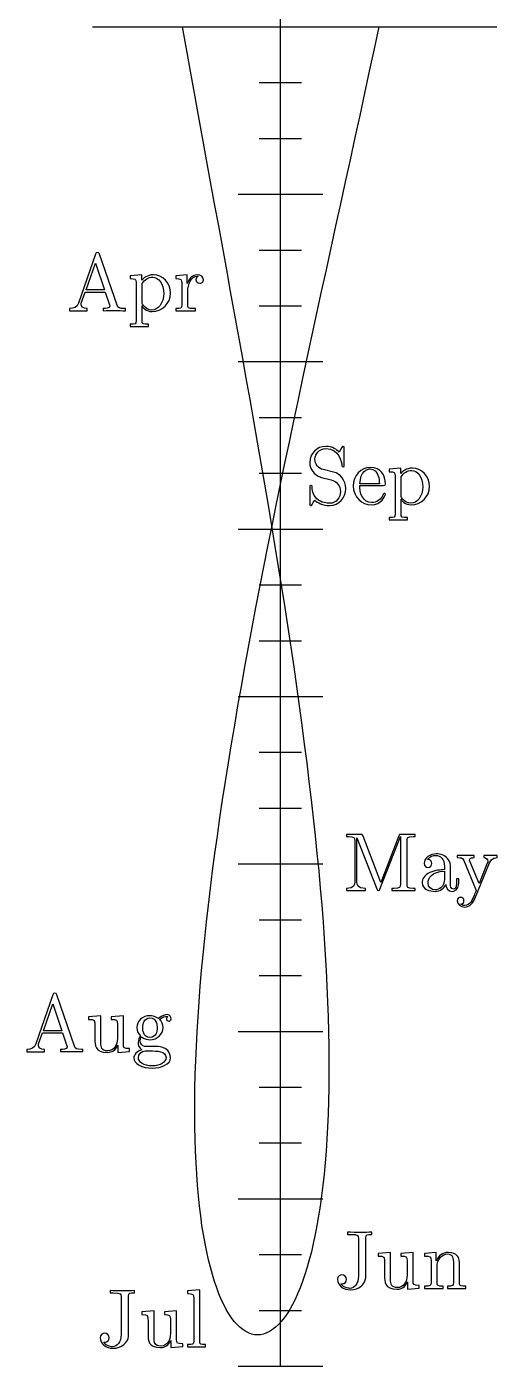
# Model space of a CAD drawing. Extents: x 3.59 to 4.89, y 3.01 to 7.98.
# Drawn here: x 3.739 to 4.612, y 3.008 to 5.492 of the extents above; entities that cross this region are included whole.
import ezdxf

# ---------------------------------------------------------------- set-up
doc = ezdxf.new("R2010")
doc.units = 0
doc.header["$MEASUREMENT"] = 0
doc.layers.add('C00-00-00-BLACK', color=7, linetype='CONTINUOUS')

msp = doc.modelspace()

# ---------------------------------------------------------------- linework, layer by layer
at = {"layer": 'C00-00-00-BLACK'}
for p, q in [((4.20947, 3.00846), (4.20947, 7.97521)), ((4.20947, 3.00846), (4.20947, 7.97521)), ((3.86089, 5.49181), (4.611, 5.49181)), ((4.02729, 5.49186), (4.03461, 5.45074)), ((4.38385, 5.45074), (4.39264, 5.49192)), ((4.03461, 5.45074), (4.04199, 5.40961)), ((4.375, 5.40961), (4.38385, 5.45074)), ((4.04199, 5.40961), (4.04943, 5.36849)), ((4.3661, 5.36849), (4.375, 5.40961)), ((4.04943, 5.36849), (4.05686, 5.32736)), ((4.17014, 5.38835), (4.24881, 5.38835)), ((4.35721, 5.32736), (4.3661, 5.36849)), ((4.05686, 5.32736), (4.06435, 5.28629)), ((4.34831, 5.28635), (4.35721, 5.32736)), ((4.06435, 5.28629), (4.07183, 5.24533)), ((4.17014, 5.28489), (4.24881, 5.28489)), ((4.33936, 5.24533), (4.34831, 5.28635)), ((4.07183, 5.24533), (4.07932, 5.20437)), ((4.3304, 5.20443), (4.33936, 5.24533)), ((4.07932, 5.20437), (4.08681, 5.16351)), ((4.32146, 5.16351), (4.3304, 5.20443)), ((4.13081, 5.18142), (4.28814, 5.18142)), ((4.08681, 5.16351), (4.09429, 5.12278)), ((4.31256, 5.12278), (4.32146, 5.16351)), ((4.09429, 5.12278), (4.10172, 5.08208)), ((4.30365, 5.08208), (4.31256, 5.12278)), ((3.8666, 5.07053), (3.83512, 4.9796)), ((3.90663, 4.97553), (3.87369, 5.07053)), ((4.10172, 5.08208), (4.10915, 5.0415)), ((4.17014, 5.0779), (4.24881, 5.0779)), ((4.29482, 5.0415), (4.30365, 5.08208)), ((3.84918, 5.00418), (3.86615, 5.05376)), ((3.86615, 5.05376), (3.88331, 5.00418)), ((4.10915, 5.0415), (4.11654, 5.00103)), ((4.28597, 5.00103), (4.29482, 5.0415)), ((3.95247, 5.03196), (3.93061, 5.03011)), ((3.93061, 5.03011), (3.93061, 5.02501)), ((3.94168, 5.01747), (3.94168, 4.94706)), ((3.95247, 5.02225), (3.95247, 5.03196)), ((4.03657, 5.03196), (4.01535, 5.03017)), ((4.01535, 5.03017), (4.01535, 5.02501)), ((4.02636, 5.0166), (4.02636, 4.97624)), ((4.03657, 5.01563), (4.03657, 5.03196)), ((3.83996, 4.97965), (3.84694, 5)), ((3.84694, 5), (3.88456, 5)), ((3.88331, 5.00418), (3.84918, 5.00418)), ((3.88456, 5), (3.89258, 4.97624)), ((3.95281, 4.98215), (3.95281, 5.01574)), ((4.03749, 4.97667), (4.03749, 5.00032)), ((4.11654, 5.00103), (4.12386, 4.96072)), ((4.27718, 4.96072), (4.28597, 5.00103)), ((3.81808, 4.96946), (3.81808, 4.96528)), ((3.85107, 4.96528), (3.85107, 4.96946)), ((3.88043, 4.96946), (3.88043, 4.96528)), ((3.92225, 4.96946), (3.91954, 4.96946)), ((3.92225, 4.96528), (3.92225, 4.96946)), ((3.95281, 4.97282), (3.95281, 4.97424)), ((3.95281, 4.94715), (3.95281, 4.97282)), ((4.01535, 4.96946), (4.01535, 4.96533)), ((4.03749, 4.97667), (4.03749, 4.97667)), ((4.05186, 4.96946), (4.04878, 4.96946)), ((4.05186, 4.96533), (4.05186, 4.96946)), ((4.17014, 4.97444), (4.24881, 4.97444)), ((3.81808, 4.96528), (3.85107, 4.96528)), ((4.01535, 4.96533), (4.05186, 4.96533)), ((4.12386, 4.96072), (4.13113, 4.92051)), ((4.26844, 4.92051), (4.27718, 4.96072)), ((3.93061, 4.94026), (3.93061, 4.93608)), ((3.93061, 4.93608), (3.96474, 4.93608)), ((3.96474, 4.93608), (3.96474, 4.94026)), ((4.13113, 4.92051), (4.1384, 4.88049)), ((4.25982, 4.88049), (4.26844, 4.92051)), ((4.13081, 4.87099), (4.28814, 4.87099)), ((4.1384, 4.88049), (4.14551, 4.8406)), ((4.25125, 4.8406), (4.25982, 4.88049)), ((4.14551, 4.8406), (4.15261, 4.80083)), ((4.24274, 4.80089), (4.25125, 4.8406)), ((4.15261, 4.80083), (4.15956, 4.76133)), ((4.23432, 4.76133), (4.24274, 4.80089)), ((4.15956, 4.76133), (4.1665, 4.722)), ((4.17014, 4.76753), (4.24881, 4.76753)), ((4.22601, 4.722), (4.23432, 4.76133)), ((4.1665, 4.722), (4.17329, 4.68283)), ((4.21783, 4.68283), (4.22601, 4.722)), ((4.32362, 4.71192), (4.31825, 4.70318)), ((4.32781, 4.67969), (4.32781, 4.71024)), ((4.17329, 4.68283), (4.17996, 4.64393)), ((4.20975, 4.64393), (4.21783, 4.68283)), ((4.308, 4.66607), (4.28879, 4.67079)), ((4.43306, 4.67361), (4.41118, 4.67176)), ((4.41118, 4.67176), (4.41118, 4.66667)), ((4.43306, 4.6639), (4.43306, 4.67361)), ((4.17014, 4.66406), (4.24881, 4.66406)), ((4.17996, 4.64393), (4.18653, 4.60519)), ((4.20176, 4.60519), (4.20975, 4.64393)), ((4.308, 4.66613), (4.308, 4.66607)), ((4.39307, 4.64442), (4.35693, 4.64442)), ((4.42219, 4.65913), (4.42219, 4.58871)), ((4.43332, 4.62381), (4.43332, 4.65739)), ((4.26389, 4.63764), (4.26389, 4.60781)), ((4.35693, 4.64165), (4.40028, 4.64165)), ((4.18653, 4.60519), (4.19299, 4.56674)), ((4.19396, 4.56674), (4.20176, 4.60519)), ((4.43332, 4.61447), (4.43332, 4.61589)), ((4.43332, 4.58882), (4.43332, 4.61447)), ((4.41118, 4.58192), (4.41118, 4.57781)), ((4.41118, 4.57781), (4.44526, 4.57781)), ((4.44526, 4.57781), (4.44526, 4.58192)), ((4.13081, 4.56054), (4.28814, 4.56054)), ((4.18625, 4.52854), (4.19396, 4.56674)), ((4.19299, 4.56674), (4.19933, 4.52849)), ((4.17876, 4.49056), (4.18625, 4.52854)), ((4.19933, 4.52849), (4.20551, 4.4905)), ((4.17139, 4.45285), (4.17876, 4.49056)), ((4.20551, 4.4905), (4.21153, 4.45281)), ((4.16411, 4.41542), (4.17139, 4.45285)), ((4.17014, 4.45708), (4.24881, 4.45708)), ((4.21153, 4.45281), (4.21739, 4.41536)), ((4.15707, 4.37825), (4.16411, 4.41542)), ((4.21739, 4.41536), (4.22314, 4.37825)), ((4.15022, 4.34142), (4.15707, 4.37825)), ((4.22314, 4.37825), (4.22868, 4.34142)), ((4.17014, 4.35363), (4.24881, 4.35363)), ((4.1435, 4.3049), (4.15022, 4.34142)), ((4.22868, 4.34142), (4.2341, 4.30485)), ((4.13699, 4.26867), (4.1435, 4.3049)), ((4.2341, 4.30485), (4.23931, 4.26867)), ((4.13069, 4.23281), (4.13699, 4.26867)), ((4.13081, 4.25017), (4.28814, 4.25017)), ((4.23931, 4.26867), (4.24436, 4.23281)), ((4.12462, 4.19726), (4.13069, 4.23281)), ((4.24436, 4.23281), (4.24918, 4.19726)), ((4.11871, 4.16211), (4.12462, 4.19726)), ((4.24918, 4.19726), (4.25379, 4.16206)), ((4.11301, 4.12728), (4.11871, 4.16211)), ((4.25379, 4.16206), (4.25825, 4.12722)), ((4.10758, 4.09283), (4.11301, 4.12728)), ((4.17014, 4.14669), (4.24881, 4.14669)), ((4.25825, 4.12722), (4.26247, 4.09283)), ((4.10232, 4.05875), (4.10758, 4.09283)), ((4.26247, 4.09283), (4.2665, 4.05875)), ((4.09733, 4.02512), (4.10232, 4.05875)), ((4.2665, 4.05875), (4.27035, 4.02512)), ((4.09256, 3.99186), (4.09733, 4.02512)), ((4.17014, 4.04318), (4.24881, 4.04318)), ((4.27035, 4.02512), (4.27393, 3.99186)), ((4.088, 3.95904), (4.09256, 3.99186)), ((4.27393, 3.99186), (4.27729, 3.95904)), ((4.35758, 3.99447), (4.33197, 3.99447)), ((4.33197, 3.99447), (4.33197, 3.99029)), ((4.33197, 3.99029), (4.3355, 3.99029)), ((4.34722, 3.98301), (4.34722, 3.90587)), ((4.3514, 3.90571), (4.3514, 3.98785)), ((4.3514, 3.98785), (4.38835, 3.89361)), ((4.39578, 3.90554), (4.3629, 3.99104)), ((4.39421, 3.89318), (4.43197, 3.99029)), ((4.42899, 3.99154), (4.39578, 3.90554)), ((4.43197, 3.99029), (4.43197, 3.90169)), ((4.45958, 3.99442), (4.43397, 3.99442)), ((4.44444, 3.90169), (4.44444, 3.98301)), ((4.45606, 3.99029), (4.45958, 3.99029)), ((4.45958, 3.99029), (4.45958, 3.99442)), ((4.08371, 3.92665), (4.088, 3.95904)), ((4.27729, 3.95904), (4.28043, 3.92665)), ((4.56874, 3.95557), (4.53749, 3.95557)), ((4.53749, 3.95557), (4.53749, 3.95139)), ((4.56874, 3.95139), (4.56874, 3.95557)), ((4.61171, 3.95557), (4.58713, 3.95557)), ((4.58713, 3.95557), (4.58713, 3.95139)), ((4.61171, 3.95139), (4.61171, 3.95557)), ((4.07964, 3.89469), (4.08371, 3.92665)), ((4.13081, 3.93972), (4.28814, 3.93972)), ((4.28043, 3.92665), (4.28336, 3.89464)), ((4.51389, 3.93506), (4.51389, 3.92914)), ((4.51389, 3.92638), (4.51389, 3.91124)), ((4.51389, 3.92638), (4.51389, 3.92638)), ((4.52501, 3.90076), (4.52501, 3.93164)), ((4.54981, 3.94601), (4.5726, 3.8904)), ((4.57801, 3.90349), (4.56114, 3.94467)), ((4.57086, 3.87701), (4.59754, 3.94168)), ((4.59332, 3.94114), (4.57801, 3.90349)), ((4.51611, 3.90181), (4.51611, 3.90181)), ((4.54025, 3.91228), (4.53614, 3.91228)), ((4.53614, 3.91228), (4.53614, 3.90326)), ((4.54025, 3.9036), (4.54025, 3.91228)), ((4.0759, 3.86317), (4.07964, 3.89469)), ((4.28336, 3.89464), (4.28608, 3.86317)), ((4.33197, 3.89442), (4.33197, 3.89031)), ((4.33197, 3.89031), (4.36746, 3.89031)), ((4.36746, 3.89031), (4.36746, 3.89442)), ((4.41982, 3.89442), (4.41613, 3.89442)), ((4.41613, 3.89442), (4.41613, 3.89031)), ((4.45958, 3.89442), (4.45606, 3.89442)), ((4.45958, 3.89031), (4.45958, 3.89442)), ((4.07232, 3.83214), (4.0759, 3.86317)), ((4.28608, 3.86317), (4.28851, 3.83214)), ((4.06907, 3.8016), (4.07232, 3.83214)), ((4.17014, 3.83626), (4.24881, 3.83626)), ((4.28851, 3.83214), (4.29069, 3.80154)), ((4.06603, 3.77149), (4.06907, 3.8016)), ((4.29069, 3.80154), (4.29264, 3.77149)), ((4.06332, 3.74192), (4.06603, 3.77149)), ((4.29264, 3.77149), (4.29438, 3.74186)), ((4.06082, 3.71283), (4.06332, 3.74192)), ((4.17014, 3.73281), (4.24881, 3.73281)), ((4.29438, 3.74186), (4.29585, 3.71278)), ((4.0586, 3.68425), (4.06082, 3.71283)), ((4.29585, 3.71278), (4.2971, 3.68425)), ((3.78738, 3.69694), (3.75592, 3.60601)), ((3.77001, 3.63053), (3.787, 3.68018)), ((3.787, 3.68018), (3.80414, 3.63053)), ((3.82742, 3.60194), (3.79454, 3.69694)), ((4.05664, 3.65619), (4.0586, 3.68425)), ((4.2971, 3.68425), (4.29807, 3.65619)), ((3.87642, 3.65831), (3.85346, 3.65653)), ((3.85346, 3.65653), (3.85346, 3.65136)), ((3.87642, 3.60801), (3.87642, 3.65831)), ((3.91808, 3.65831), (3.89556, 3.65653)), ((3.89556, 3.65653), (3.89556, 3.65136)), ((3.91808, 3.60553), (3.91808, 3.65831)), ((4.05496, 3.62869), (4.05664, 3.65619)), ((4.29807, 3.65619), (4.29878, 3.62869)), ((3.76079, 3.60607), (3.76779, 3.62642)), ((3.76779, 3.62642), (3.80539, 3.62642)), ((3.80414, 3.63053), (3.77001, 3.63053)), ((3.80539, 3.62642), (3.81342, 3.60265)), ((3.86529, 3.63769), (3.86529, 3.6154)), ((3.90696, 3.64301), (3.90696, 3.61626)), ((4.05354, 3.60172), (4.05496, 3.62869)), ((4.13081, 3.62929), (4.28814, 3.62929)), ((4.29878, 3.62869), (4.29926, 3.60172)), ((3.90788, 3.60363), (3.90788, 3.59028)), ((3.90788, 3.60363), (3.90788, 3.60363)), ((3.95199, 3.61897), (3.95199, 3.61892)), ((3.96733, 3.61806), (3.96733, 3.61806)), ((4.05236, 3.57536), (4.05354, 3.60172)), ((4.29926, 3.60172), (4.29947, 3.57531)), ((3.73888, 3.59581), (3.73888, 3.59164)), ((3.73888, 3.59164), (3.77192, 3.59164)), ((3.77192, 3.59164), (3.77192, 3.59581)), ((3.80126, 3.59581), (3.80126, 3.59169)), ((3.8431, 3.59581), (3.84039, 3.59581)), ((3.8431, 3.59169), (3.8431, 3.59581)), ((3.90788, 3.59028), (3.92969, 3.59212)), ((3.92969, 3.59212), (3.92969, 3.59722)), ((3.95828, 3.59304), (3.96724, 3.59304)), ((3.97157, 3.56526), (3.97157, 3.56526)), ((4.05149, 3.54947), (4.05236, 3.57536)), ((4.29947, 3.57531), (4.29943, 3.54947)), ((4.05089, 3.52425), (4.05149, 3.54947)), ((4.29943, 3.54947), (4.29915, 3.52419)), ((4.05057, 3.49957), (4.05089, 3.52425)), ((4.17014, 3.52582), (4.24881, 3.52582)), ((4.29915, 3.52419), (4.29861, 3.49957)), ((4.05051, 3.47547), (4.05057, 3.49957)), ((4.29861, 3.49957), (4.29785, 3.47547)), ((4.05067, 3.45199), (4.05051, 3.47547)), ((4.05117, 3.42914), (4.05067, 3.45199)), ((4.29682, 3.45199), (4.29557, 3.42914)), ((4.29785, 3.47547), (4.29682, 3.45199)), ((4.05186, 3.4069), (4.05117, 3.42914)), ((4.29557, 3.42914), (4.29411, 3.4069)), ((4.05285, 3.38531), (4.05186, 3.4069)), ((4.17014, 3.42236), (4.24881, 3.42236)), ((4.29411, 3.4069), (4.29237, 3.38525)), ((4.0541, 3.36431), (4.05285, 3.38531)), ((4.29237, 3.38525), (4.29042, 3.36431)), ((4.05556, 3.34403), (4.0541, 3.36431)), ((4.29042, 3.36431), (4.28819, 3.34403)), ((4.05729, 3.32437), (4.05556, 3.34403)), ((4.28819, 3.34403), (4.28581, 3.32437)), ((4.05931, 3.30539), (4.05729, 3.32437)), ((4.06153, 3.28706), (4.05931, 3.30539)), ((4.13081, 3.3189), (4.28814, 3.3189)), ((4.28315, 3.30539), (4.28033, 3.28706)), ((4.28581, 3.32437), (4.28315, 3.30539)), ((4.06396, 3.26942), (4.06153, 3.28706)), ((4.28033, 3.28706), (4.27724, 3.26942)), ((4.06662, 3.2525), (4.06396, 3.26942)), ((4.27724, 3.26942), (4.27399, 3.2525)), ((4.33376, 3.25694), (4.33376, 3.25276)), ((4.37879, 3.25276), (4.37879, 3.25694)), ((4.06956, 3.23628), (4.06662, 3.2525)), ((4.07264, 3.22076), (4.06956, 3.23628)), ((4.27051, 3.23628), (4.26687, 3.22076)), ((4.27399, 3.2525), (4.27051, 3.23628)), ((4.33376, 3.25276), (4.33925, 3.25276)), ((4.35417, 3.24544), (4.35417, 3.17546)), ((4.36806, 3.17882), (4.36806, 3.24653)), ((4.07596, 3.20589), (4.07264, 3.22076)), ((4.07949, 3.19183), (4.07596, 3.20589)), ((4.17014, 3.21544), (4.24881, 3.21544)), ((4.26303, 3.20589), (4.25906, 3.19183)), ((4.26687, 3.22076), (4.26303, 3.20589)), ((4.4139, 3.21946), (4.39094, 3.21761)), ((4.39094, 3.21761), (4.39094, 3.21251)), ((4.4139, 3.16917), (4.4139, 3.21946)), ((4.45557, 3.21946), (4.43311, 3.21761)), ((4.43311, 3.21761), (4.43311, 3.21251)), ((4.44444, 3.2041), (4.44444, 3.1774)), ((4.45557, 3.16667), (4.45557, 3.21946)), ((4.49858, 3.21946), (4.47706, 3.21767)), ((4.47706, 3.21767), (4.47706, 3.21251)), ((4.48888, 3.2041), (4.48888, 3.20404)), ((4.48888, 3.20404), (4.48888, 3.16374)), ((4.49858, 3.20389), (4.49858, 3.21946)), ((4.08322, 3.17844), (4.07949, 3.19183)), ((4.25906, 3.19183), (4.25489, 3.17844)), ((4.40278, 3.19878), (4.40278, 3.17649)), ((4.5, 3.16385), (4.5, 3.19211)), ((4.53054, 3.1996), (4.53054, 3.16385)), ((4.54167, 3.16151), (4.54167, 3.1906)), ((4.08713, 3.16581), (4.08322, 3.17844)), ((4.09119, 3.15386), (4.08713, 3.16581)), ((4.25054, 3.16581), (4.24604, 3.15386)), ((4.25489, 3.17844), (4.25054, 3.16581)), ((4.44536, 3.16476), (4.44536, 3.15136)), ((4.44536, 3.16471), (4.44536, 3.16476)), ((4.46718, 3.15321), (4.46718, 3.15831)), ((4.47706, 3.15696), (4.47706, 3.15278)), ((4.51118, 3.15278), (4.51118, 3.15696)), ((4.51921, 3.15696), (4.51921, 3.15278)), ((4.55328, 3.15278), (4.55328, 3.15696)), ((3.8935, 3.1486), (3.8935, 3.14442)), ((3.8935, 3.14442), (3.89899, 3.14442)), ((3.9139, 3.1371), (3.9139, 3.06711)), ((3.92779, 3.07047), (3.92779, 3.13818)), ((3.93853, 3.14442), (3.93853, 3.1486)), ((4.05974, 3.15001), (4.03694, 3.14817)), ((4.03694, 3.14817), (4.03694, 3.14307)), ((4.04861, 3.13456), (4.04861, 3.05544)), ((4.05974, 3.05544), (4.05974, 3.15001)), ((4.09543, 3.14274), (4.09119, 3.15386)), ((4.09983, 3.13232), (4.09543, 3.14274)), ((4.10439, 3.12261), (4.09983, 3.13232)), ((4.23665, 3.13232), (4.23178, 3.12261)), ((4.24143, 3.14274), (4.23665, 3.13232)), ((4.24604, 3.15386), (4.24143, 3.14274)), ((4.44536, 3.15136), (4.46718, 3.15321)), ((4.47706, 3.15278), (4.51118, 3.15278)), ((4.51921, 3.15278), (4.55328, 3.15278)), ((3.97499, 3.11111), (3.9521, 3.10926)), ((3.9521, 3.10926), (3.9521, 3.10417)), ((3.97499, 3.06082), (3.97499, 3.11111)), ((4.01665, 3.11111), (3.99419, 3.10926)), ((3.99419, 3.10926), (3.99419, 3.10417)), ((4.01665, 3.05832), (4.01665, 3.11111)), ((4.1091, 3.11372), (4.10439, 3.12261)), ((4.11393, 3.10558), (4.1091, 3.11372)), ((4.11887, 3.09819), (4.11393, 3.10558)), ((4.17014, 3.11193), (4.24881, 3.11193)), ((4.22168, 3.10558), (4.21647, 3.09819)), ((4.22678, 3.11372), (4.22168, 3.10558)), ((4.23178, 3.12261), (4.22678, 3.11372)), ((3.96392, 3.0905), (3.96392, 3.06814)), ((4.00553, 3.09576), (4.00553, 3.06907)), ((4.12392, 3.09158), (4.11887, 3.09819)), ((4.12907, 3.08572), (4.12392, 3.09158)), ((4.13433, 3.08062), (4.12907, 3.08572)), ((4.13965, 3.07633), (4.13433, 3.08062)), ((4.20042, 3.08062), (4.19493, 3.07633)), ((4.20583, 3.08572), (4.20042, 3.08062)), ((4.21115, 3.09158), (4.20583, 3.08572)), ((4.21647, 3.09819), (4.21115, 3.09158)), ((4.00646, 3.05642), (4.00646, 3.04308)), ((4.00646, 3.05642), (4.00646, 3.05642)), ((4.14507, 3.07281), (4.13965, 3.07633)), ((4.1505, 3.0701), (4.14507, 3.07281)), ((4.15603, 3.06814), (4.1505, 3.0701)), ((4.16157, 3.06694), (4.15603, 3.06814)), ((4.1671, 3.06657), (4.16157, 3.06694)), ((4.17269, 3.06694), (4.1671, 3.06657)), ((4.17828, 3.06814), (4.17269, 3.06694)), ((4.18386, 3.0701), (4.17828, 3.06814)), ((4.1894, 3.07281), (4.18386, 3.0701)), ((4.19493, 3.07633), (4.1894, 3.07281)), ((4.00646, 3.04308), (4.02826, 3.04486)), ((4.02826, 3.04486), (4.02826, 3.05003)), ((4.03694, 3.04861), (4.03694, 3.04443)), ((4.03694, 3.04443), (4.07058, 3.04443)), ((4.07058, 3.04443), (4.07058, 3.04861)), ((4.13081, 3.00846), (4.28814, 3.00846))]:
    msp.add_line(p, q, dxfattribs=at)
for points in [[(3.87022, 5.07362), (3.86778, 5.07362), (3.86735, 5.07269), (3.8666, 5.07053)], [(3.87369, 5.07053), (3.87294, 5.07254), (3.87267, 5.07362), (3.87022, 5.07362)], [(3.93061, 5.02501), (3.94065, 5.02501), (3.94168, 5.02408), (3.94168, 5.01747)], [(3.97379, 5.03196), (3.96192, 5.03196), (3.95557, 5.0255), (3.95247, 5.02225)], [(3.95281, 5.01574), (3.95725, 5.02344), (3.96474, 5.02778), (3.97254, 5.02778)], [(3.97254, 5.02778), (3.98372, 5.02778), (3.99306, 5.01454), (3.99306, 4.9975)], [(4.00553, 4.99799), (4.00553, 5.01704), (3.99078, 5.03196), (3.97379, 5.03196)], [(4.01535, 5.02501), (4.02522, 5.02501), (4.02636, 5.02399), (4.02636, 5.0166)], [(4.05533, 5.03196), (4.04422, 5.03196), (4.03868, 5.02203), (4.03657, 5.01563)], [(4.03749, 5.00032), (4.03749, 5.01551), (4.04372, 5.02919), (4.05507, 5.02919)], [(4.05669, 5.02919), (4.05621, 5.02903), (4.05279, 5.02713), (4.05279, 5.02306)], [(4.05279, 5.02306), (4.05279, 5.01872), (4.05615, 5.01639), (4.05974, 5.01639)], [(4.05507, 5.02919), (4.0561, 5.02919), (4.05642, 5.02919), (4.05669, 5.02919)], [(4.06668, 5.02289), (4.06668, 5.02767), (4.0619, 5.03196), (4.05533, 5.03196)], [(4.05974, 5.01639), (4.06261, 5.01639), (4.06668, 5.01812), (4.06668, 5.02289)], [(3.99306, 4.9975), (3.99306, 4.97933), (3.98232, 4.96664), (3.97097, 4.96664)], [(3.97151, 4.96386), (3.98969, 4.96386), (4.00553, 4.97863), (4.00553, 4.99799)], [(3.83512, 4.9796), (3.83236, 4.97185), (3.82628, 4.96957), (3.81808, 4.96946)], [(3.83968, 4.97732), (3.83968, 4.97781), (3.83985, 4.97939), (3.83996, 4.97965)], [(3.85107, 4.96946), (3.84347, 4.96946), (3.83968, 4.97331), (3.83968, 4.97732)], [(3.89307, 4.97412), (3.89307, 4.96946), (3.88456, 4.96946), (3.88043, 4.96946)], [(3.89258, 4.97624), (3.89274, 4.97564), (3.89307, 4.97472), (3.89307, 4.97412)], [(3.91954, 4.96946), (3.91043, 4.96946), (3.90826, 4.97054), (3.90663, 4.97553)], [(3.95492, 4.97586), (3.95281, 4.979), (3.95281, 4.97911), (3.95281, 4.98215)], [(3.95281, 4.97424), (3.95356, 4.97185), (3.95996, 4.96386), (3.97151, 4.96386)], [(3.97097, 4.96664), (3.9649, 4.96664), (3.95904, 4.96967), (3.95492, 4.97586)], [(4.02636, 4.97624), (4.02636, 4.96946), (4.02485, 4.96946), (4.01535, 4.96946)], [(4.04878, 4.96946), (4.03782, 4.96946), (4.03749, 4.97114), (4.03749, 4.97667)], [(3.88043, 4.96528), (3.8859, 4.96571), (3.89654, 4.96571), (3.90235, 4.96571)], [(3.90235, 4.96571), (3.90886, 4.96571), (3.91585, 4.9656), (3.92225, 4.96528)], [(3.94168, 4.94706), (3.94168, 4.94026), (3.94011, 4.94026), (3.93061, 4.94026)], [(3.96474, 4.94026), (3.95449, 4.94026), (3.95281, 4.94026), (3.95281, 4.94715)], [(4.29372, 4.71392), (4.27675, 4.71392), (4.26389, 4.70053), (4.26389, 4.68446)], [(4.2736, 4.68994), (4.2736, 4.70053), (4.2819, 4.70975), (4.29378, 4.70975)], [(4.31825, 4.70318), (4.31364, 4.70763), (4.3074, 4.71392), (4.29372, 4.71392)], [(4.29378, 4.70975), (4.31933, 4.70975), (4.32269, 4.68474), (4.32362, 4.6779)], [(4.32601, 4.71392), (4.32487, 4.71392), (4.32471, 4.71376), (4.32362, 4.71192)], [(4.32781, 4.71024), (4.32781, 4.71283), (4.32781, 4.71392), (4.32601, 4.71392)], [(4.26389, 4.68446), (4.26389, 4.67188), (4.27181, 4.66081), (4.28353, 4.65674)], [(4.28879, 4.67079), (4.27946, 4.67301), (4.2736, 4.68121), (4.2736, 4.68994)], [(4.32362, 4.6779), (4.32378, 4.67697), (4.32378, 4.67606), (4.32563, 4.67606)], [(4.32563, 4.67606), (4.32781, 4.67606), (4.32781, 4.67681), (4.32781, 4.67969)], [(4.37651, 4.67503), (4.35861, 4.67503), (4.34446, 4.6594), (4.34446, 4.64051)], [(4.35693, 4.64442), (4.35786, 4.66824), (4.37067, 4.67219), (4.37582, 4.67219)], [(4.37582, 4.67219), (4.39154, 4.67219), (4.39307, 4.65067), (4.39307, 4.64442)], [(4.40419, 4.64442), (4.40419, 4.65989), (4.39583, 4.67503), (4.37651, 4.67503)], [(4.45432, 4.67361), (4.44249, 4.67361), (4.43608, 4.66715), (4.43306, 4.6639)], [(4.43332, 4.65739), (4.43778, 4.6651), (4.44526, 4.66943), (4.45307, 4.66943)], [(4.45307, 4.66943), (4.46425, 4.66943), (4.47364, 4.65619), (4.47364, 4.63917)], [(4.48611, 4.63965), (4.48611, 4.65875), (4.47136, 4.67361), (4.45432, 4.67361)], [(4.28353, 4.65674), (4.28521, 4.65608), (4.29286, 4.65429), (4.30339, 4.65175)], [(4.30339, 4.65175), (4.30746, 4.65067), (4.31196, 4.64958), (4.31619, 4.64399)], [(4.33057, 4.63558), (4.33057, 4.65072), (4.32064, 4.66308), (4.308, 4.66613)], [(4.31619, 4.64399), (4.31933, 4.64003), (4.32086, 4.63504), (4.32086, 4.63004)], [(4.40028, 4.64165), (4.40369, 4.64165), (4.40419, 4.64165), (4.40419, 4.64442)], [(4.41118, 4.66667), (4.42122, 4.66667), (4.42219, 4.66575), (4.42219, 4.65913)], [(4.26606, 4.64139), (4.26389, 4.64139), (4.26389, 4.64031), (4.26389, 4.63764)], [(4.26807, 4.63986), (4.26785, 4.64139), (4.26654, 4.64139), (4.26606, 4.64139)], [(4.27729, 4.61654), (4.26867, 4.62472), (4.26818, 4.63439), (4.26807, 4.63986)], [(4.32086, 4.63004), (4.32086, 4.61931), (4.31336, 4.60835), (4.30083, 4.60835)], [(4.301, 4.60422), (4.31853, 4.60422), (4.33057, 4.61897), (4.33057, 4.63558)], [(4.34446, 4.64051), (4.34446, 4.62022), (4.36062, 4.60558), (4.37836, 4.60558)], [(4.3616, 4.61957), (4.35693, 4.62663), (4.35693, 4.63633), (4.35693, 4.64165)], [(4.37918, 4.60969), (4.37136, 4.60969), (4.36518, 4.61415), (4.3616, 4.61957)], [(4.37836, 4.60558), (4.39719, 4.60558), (4.40419, 4.62218), (4.40419, 4.625)], [(4.40012, 4.62472), (4.39469, 4.60969), (4.38069, 4.60969), (4.37918, 4.60969)], [(4.40213, 4.62679), (4.40076, 4.62679), (4.40044, 4.62592), (4.40012, 4.62472)], [(4.40419, 4.625), (4.40419, 4.62651), (4.40294, 4.62679), (4.40213, 4.62679)], [(4.43549, 4.61751), (4.43332, 4.62067), (4.43332, 4.62082), (4.43332, 4.62381)], [(4.47364, 4.63917), (4.47364, 4.62099), (4.46289, 4.60835), (4.45156, 4.60835)], [(4.4521, 4.60558), (4.47021, 4.60558), (4.48611, 4.62028), (4.48611, 4.63965)], [(4.26389, 4.60781), (4.26389, 4.60525), (4.26389, 4.60422), (4.26563, 4.60422)], [(4.26563, 4.60422), (4.26676, 4.60422), (4.26693, 4.60449), (4.26807, 4.60607)], [(4.26807, 4.60607), (4.26807, 4.60622), (4.2685, 4.60661), (4.27344, 4.61426)], [(4.27344, 4.61426), (4.2781, 4.60932), (4.28765, 4.60422), (4.301, 4.60422)], [(4.30083, 4.60835), (4.29656, 4.60835), (4.28521, 4.6091), (4.27729, 4.61654)], [(4.43332, 4.61589), (4.43408, 4.61356), (4.44049, 4.60558), (4.4521, 4.60558)], [(4.45156, 4.60835), (4.44542, 4.60835), (4.43961, 4.61133), (4.43549, 4.61751)], [(4.42219, 4.58871), (4.42219, 4.58192), (4.42068, 4.58192), (4.41118, 4.58192)], [(4.44526, 4.58192), (4.435, 4.58192), (4.43332, 4.58192), (4.43332, 4.58882)], [(4.3355, 3.99029), (4.3469, 3.99029), (4.34722, 3.98856), (4.34722, 3.98301)], [(4.3629, 3.99104), (4.36154, 3.99447), (4.36106, 3.99447), (4.35758, 3.99447)], [(4.43397, 3.99442), (4.43001, 3.99442), (4.43001, 3.99425), (4.42899, 3.99154)], [(4.44444, 3.98301), (4.44444, 3.98856), (4.44472, 3.99029), (4.45606, 3.99029)], [(4.49903, 3.95833), (4.48676, 3.95833), (4.4764, 3.95101), (4.4764, 3.94069)], [(4.48226, 3.94814), (4.48628, 3.95378), (4.49349, 3.95557), (4.49821, 3.95557)], [(4.49821, 3.95557), (4.50549, 3.95557), (4.51389, 3.94933), (4.51389, 3.93506)], [(4.51958, 3.94982), (4.51372, 3.95583), (4.50624, 3.95833), (4.49903, 3.95833)], [(4.52501, 3.93164), (4.52501, 3.9381), (4.52501, 3.94412), (4.51958, 3.94982)], [(4.53749, 3.95139), (4.54482, 3.95139), (4.54769, 3.95139), (4.54981, 3.94601)], [(4.56028, 3.94743), (4.56028, 3.95139), (4.56586, 3.95139), (4.56874, 3.95139)], [(4.58713, 3.95139), (4.59179, 3.95122), (4.59424, 3.94862), (4.59424, 3.94482)], [(4.59754, 3.94168), (4.60151, 3.95122), (4.60926, 3.95139), (4.61171, 3.95139)], [(4.48693, 3.92383), (4.47592, 3.91878), (4.47222, 3.91108), (4.47222, 3.90457)], [(4.4764, 3.94069), (4.4764, 3.93599), (4.47939, 3.93332), (4.48335, 3.93332)], [(4.49029, 3.94075), (4.49029, 3.94265), (4.48947, 3.94797), (4.48226, 3.94814)], [(4.48335, 3.93332), (4.48757, 3.93332), (4.49029, 3.93658), (4.49029, 3.94075)], [(4.48335, 3.90457), (4.48335, 3.91287), (4.48953, 3.92546), (4.51389, 3.92638)], [(4.51389, 3.92914), (4.5064, 3.92871), (4.49615, 3.92828), (4.48693, 3.92383)], [(4.56114, 3.94467), (4.56054, 3.94618), (4.56028, 3.94678), (4.56028, 3.94743)], [(4.59424, 3.94482), (4.59424, 3.94331), (4.59407, 3.94299), (4.59332, 3.94114)], [(4.34722, 3.90587), (4.34722, 3.90169), (4.34722, 3.89442), (4.33197, 3.89442)], [(4.36746, 3.89442), (4.3514, 3.89442), (4.3514, 3.90164), (4.3514, 3.90571)], [(4.43197, 3.90169), (4.43197, 3.89615), (4.43164, 3.89442), (4.41982, 3.89442)], [(4.45606, 3.89442), (4.44476, 3.89442), (4.44444, 3.89615), (4.44444, 3.90169)], [(4.47222, 3.90457), (4.47222, 3.89258), (4.48687, 3.88889), (4.49636, 3.88889)], [(4.49664, 3.89165), (4.48936, 3.89165), (4.48335, 3.89697), (4.48335, 3.90457)], [(4.49636, 3.88889), (4.50635, 3.88889), (4.51329, 3.89481), (4.51611, 3.90181)], [(4.51389, 3.91124), (4.51389, 3.89681), (4.50325, 3.89165), (4.49664, 3.89165)], [(4.51611, 3.90181), (4.51671, 3.89551), (4.52078, 3.88889), (4.52789, 3.88889)], [(4.5306, 3.89307), (4.52561, 3.89307), (4.52501, 3.90001), (4.52501, 3.90076)], [(4.52789, 3.88889), (4.53108, 3.88889), (4.54025, 3.89106), (4.54025, 3.9036)], [(4.53614, 3.90326), (4.53614, 3.89399), (4.53228, 3.89307), (4.5306, 3.89307)], [(4.38835, 3.89361), (4.38911, 3.89165), (4.38992, 3.89031), (4.39144, 3.89031)], [(4.39144, 3.89031), (4.39312, 3.89031), (4.39361, 3.8915), (4.39421, 3.89318)], [(4.41613, 3.89031), (4.42171, 3.89074), (4.43201, 3.89074), (4.43793, 3.89074)], [(4.43793, 3.89074), (4.44385, 3.89074), (4.454, 3.89074), (4.45958, 3.89031)], [(4.54372, 3.87776), (4.54075, 3.87776), (4.53749, 3.87592), (4.53749, 3.87153)], [(4.54997, 3.87153), (4.54997, 3.87543), (4.54715, 3.87776), (4.54372, 3.87776)], [(4.55143, 3.85969), (4.56099, 3.85969), (4.56722, 3.86838), (4.57086, 3.87701)], [(4.56879, 3.8814), (4.56549, 3.87304), (4.56119, 3.86253), (4.55154, 3.86253)], [(4.5726, 3.8904), (4.57183, 3.8884), (4.56972, 3.8834), (4.56879, 3.8814)], [(4.53749, 3.87153), (4.53749, 3.86496), (4.54383, 3.85969), (4.55143, 3.85969)], [(4.54438, 3.86529), (4.54883, 3.86589), (4.54997, 3.86914), (4.54997, 3.87153)], [(4.55154, 3.86253), (4.55078, 3.86253), (4.54731, 3.86253), (4.54438, 3.86529)], [(3.79107, 3.69997), (3.78863, 3.69997), (3.78814, 3.69906), (3.78738, 3.69694)], [(3.79454, 3.69694), (3.79378, 3.69889), (3.79351, 3.69997), (3.79107, 3.69997)], [(3.85346, 3.65136), (3.86529, 3.65136), (3.86529, 3.65093), (3.86529, 3.63769)], [(3.89556, 3.65136), (3.90576, 3.65136), (3.90696, 3.65033), (3.90696, 3.64301)], [(3.96733, 3.65836), (3.9534, 3.65836), (3.94303, 3.648), (3.94303, 3.63644)], [(3.9566, 3.64833), (3.95785, 3.65007), (3.96132, 3.65414), (3.96733, 3.65414)], [(3.98324, 3.65289), (3.97694, 3.65788), (3.97065, 3.65836), (3.96733, 3.65836)], [(3.96733, 3.65414), (3.98058, 3.65414), (3.98058, 3.63954), (3.98058, 3.63618)], [(3.99914, 3.66032), (3.99615, 3.66032), (3.98953, 3.65924), (3.98324, 3.65289)], [(3.98529, 3.65099), (3.99078, 3.65619), (3.99625, 3.65696), (3.99897, 3.65696)], [(3.99169, 3.63618), (3.99169, 3.64182), (3.98921, 3.64746), (3.98529, 3.65099)], [(4.00049, 3.65679), (3.99881, 3.65619), (3.99804, 3.65451), (3.99804, 3.65267)], [(3.99804, 3.65267), (3.99804, 3.65007), (4, 3.64828), (4.00244, 3.64828)], [(3.99897, 3.65696), (3.99924, 3.65696), (4, 3.65696), (4.00049, 3.65679)], [(4.00683, 3.65283), (4.00683, 3.65543), (4.00499, 3.66032), (3.99914, 3.66032)], [(4.00244, 3.64828), (4.00396, 3.64828), (4.00683, 3.64931), (4.00683, 3.65283)], [(3.94303, 3.63644), (3.94303, 3.62989), (3.9464, 3.62414), (3.95014, 3.62104)], [(3.95415, 3.63601), (3.95415, 3.63997), (3.95432, 3.64464), (3.9566, 3.64833)], [(3.96733, 3.61806), (3.95415, 3.61806), (3.95415, 3.63265), (3.95415, 3.63601)], [(3.96707, 3.61388), (3.98118, 3.61388), (3.99169, 3.6244), (3.99169, 3.63618)], [(3.98058, 3.63618), (3.98058, 3.63222), (3.98042, 3.62756), (3.97814, 3.62392)], [(3.75592, 3.60601), (3.75319, 3.59825), (3.74713, 3.59597), (3.73888, 3.59581)], [(3.76053, 3.60374), (3.76053, 3.60422), (3.76064, 3.60574), (3.76079, 3.60607)], [(3.77192, 3.59581), (3.76432, 3.59581), (3.76053, 3.59972), (3.76053, 3.60374)], [(3.81342, 3.60265), (3.81358, 3.60206), (3.81392, 3.60107), (3.81392, 3.60047)], [(3.84039, 3.59581), (3.83122, 3.59581), (3.8291, 3.5969), (3.82742, 3.60194)], [(3.86529, 3.6154), (3.86529, 3.60379), (3.86529, 3.59028), (3.88835, 3.59028)], [(3.88926, 3.59304), (3.87701, 3.59304), (3.87642, 3.60015), (3.87642, 3.60801)], [(3.88835, 3.59028), (3.89681, 3.59028), (3.90349, 3.5944), (3.90788, 3.60363)], [(3.90696, 3.61626), (3.90696, 3.60325), (3.89996, 3.59304), (3.88926, 3.59304)], [(3.92969, 3.59722), (3.91928, 3.59722), (3.91808, 3.59825), (3.91808, 3.60553)], [(3.95014, 3.62104), (3.94819, 3.61876), (3.94547, 3.61382), (3.94547, 3.60856)], [(3.94547, 3.60856), (3.94547, 3.60389), (3.94743, 3.59819), (3.95215, 3.59521)], [(3.94938, 3.61176), (3.94938, 3.61236), (3.94938, 3.61589), (3.95199, 3.61897)], [(3.95757, 3.60146), (3.95264, 3.60206), (3.94938, 3.60682), (3.94938, 3.61176)], [(3.95199, 3.61892), (3.9579, 3.61436), (3.96414, 3.61388), (3.96707, 3.61388)], [(3.96907, 3.60146), (3.96522, 3.60146), (3.95865, 3.60146), (3.95757, 3.60146)], [(3.97814, 3.62392), (3.97694, 3.62213), (3.97342, 3.61806), (3.96733, 3.61806)], [(3.99556, 3.59728), (3.98742, 3.60146), (3.97846, 3.60146), (3.96907, 3.60146)], [(3.81392, 3.60047), (3.81392, 3.59581), (3.80539, 3.59581), (3.80126, 3.59581)], [(3.80126, 3.59169), (3.80675, 3.59212), (3.81739, 3.59212), (3.82319, 3.59212)], [(3.82319, 3.59212), (3.82969, 3.59212), (3.83669, 3.59196), (3.8431, 3.59169)], [(3.95215, 3.59521), (3.94303, 3.59267), (3.9375, 3.58621), (3.9375, 3.58018)], [(3.9375, 3.58018), (3.9375, 3.56939), (3.95269, 3.56114), (3.97146, 3.56114)], [(3.94586, 3.58051), (3.94586, 3.58718), (3.95161, 3.59261), (3.95828, 3.59304)], [(3.97157, 3.56526), (3.95628, 3.56526), (3.94586, 3.57275), (3.94586, 3.58051)], [(3.96724, 3.59304), (3.98025, 3.59304), (3.99724, 3.59304), (3.99724, 3.58051)], [(3.97146, 3.56114), (3.98958, 3.56114), (4.00558, 3.56874), (4.00558, 3.58029)], [(3.99724, 3.58051), (3.99724, 3.5726), (3.98643, 3.56526), (3.97157, 3.56526)], [(4.00558, 3.58029), (4.00558, 3.5855), (4.00342, 3.5931), (3.99556, 3.59728)], [(4.35926, 3.25651), (4.35286, 3.25651), (4.33957, 3.25651), (4.33376, 3.25694)], [(4.37879, 3.25694), (4.37213, 3.25663), (4.36638, 3.25651), (4.35926, 3.25651)], [(4.33925, 3.25276), (4.35417, 3.25276), (4.35417, 3.25076), (4.35417, 3.24544)], [(4.36806, 3.24653), (4.36806, 3.25276), (4.37001, 3.25276), (4.37879, 3.25276)], [(4.39094, 3.21251), (4.40278, 3.21251), (4.40278, 3.21203), (4.40278, 3.19878)], [(4.43311, 3.21251), (4.44325, 3.21251), (4.44444, 3.21143), (4.44444, 3.2041)], [(4.47706, 3.21251), (4.48768, 3.21251), (4.48888, 3.21149), (4.48888, 3.2041)], [(4.52106, 3.21946), (4.50999, 3.21946), (4.50282, 3.21311), (4.49858, 3.20389)], [(4.5, 3.19211), (4.5, 3.20806), (4.51036, 3.21669), (4.51975, 3.21669)], [(4.51975, 3.21669), (4.52892, 3.21669), (4.53054, 3.20839), (4.53054, 3.1996)], [(4.53694, 3.21382), (4.53483, 3.21642), (4.52983, 3.21946), (4.52106, 3.21946)], [(4.54167, 3.1906), (4.54167, 3.20361), (4.54167, 3.20839), (4.53694, 3.21382)], [(4.36806, 3.1721), (4.36806, 3.17333), (4.36806, 3.17367), (4.36806, 3.17882)], [(4.32362, 3.17779), (4.32031, 3.17779), (4.31526, 3.17572), (4.31526, 3.16938)], [(4.31526, 3.16938), (4.31526, 3.15869), (4.32611, 3.15001), (4.33968, 3.15001)], [(4.32183, 3.16114), (4.33003, 3.16114), (4.33192, 3.16558), (4.33192, 3.16943)], [(4.33849, 3.15278), (4.33762, 3.15278), (4.32725, 3.15278), (4.32183, 3.16114)], [(4.33192, 3.16943), (4.33192, 3.17481), (4.32781, 3.17779), (4.32362, 3.17779)], [(4.35417, 3.17546), (4.35417, 3.16135), (4.34657, 3.15278), (4.33849, 3.15278)], [(4.33968, 3.15001), (4.35525, 3.15001), (4.36638, 3.16064), (4.36806, 3.1721)], [(4.40278, 3.17649), (4.40278, 3.16488), (4.40278, 3.15136), (4.42583, 3.15136)], [(4.42676, 3.15414), (4.4145, 3.15414), (4.4139, 3.16129), (4.4139, 3.16917)], [(4.42583, 3.15136), (4.43431, 3.15136), (4.44097, 3.15554), (4.44536, 3.16471)], [(4.44444, 3.1774), (4.44444, 3.16439), (4.43744, 3.15414), (4.42676, 3.15414)], [(4.46718, 3.15831), (4.45676, 3.15831), (4.45557, 3.1594), (4.45557, 3.16667)], [(4.48888, 3.16374), (4.48888, 3.15696), (4.48719, 3.15696), (4.47706, 3.15696)], [(4.51118, 3.15696), (4.50157, 3.15696), (4.5, 3.15696), (4.5, 3.16385)], [(4.53054, 3.16385), (4.53054, 3.15696), (4.52897, 3.15696), (4.51921, 3.15696)], [(4.55328, 3.15696), (4.54551, 3.15696), (4.54183, 3.15696), (4.54167, 3.16151)], [(3.919, 3.14817), (3.9126, 3.14817), (3.89925, 3.14817), (3.8935, 3.1486)], [(3.89899, 3.14442), (3.9139, 3.14442), (3.9139, 3.14247), (3.9139, 3.1371)], [(3.93853, 3.1486), (3.93186, 3.14833), (3.92611, 3.14817), (3.919, 3.14817)], [(3.92779, 3.13818), (3.92779, 3.14442), (3.92974, 3.14442), (3.93853, 3.14442)], [(4.03694, 3.14307), (4.04742, 3.14307), (4.04861, 3.14199), (4.04861, 3.13456)], [(3.9521, 3.10417), (3.96392, 3.10417), (3.96392, 3.10374), (3.96392, 3.0905)], [(3.99419, 3.10417), (4.00439, 3.10417), (4.00553, 3.10314), (4.00553, 3.09576)], [(3.88336, 3.06944), (3.88004, 3.06944), (3.875, 3.06743), (3.875, 3.06104)], [(3.875, 3.06104), (3.875, 3.05035), (3.88585, 3.04167), (3.89942, 3.04167)], [(3.88157, 3.05279), (3.88975, 3.05279), (3.89165, 3.05724), (3.89165, 3.06108)], [(3.89165, 3.06108), (3.89165, 3.06646), (3.88747, 3.06944), (3.88336, 3.06944)], [(3.9139, 3.06711), (3.9139, 3.053), (3.90631, 3.04443), (3.89822, 3.04443)], [(3.89942, 3.04167), (3.91499, 3.04167), (3.92611, 3.05236), (3.92779, 3.06381)], [(3.92779, 3.06381), (3.92779, 3.065), (3.92779, 3.06532), (3.92779, 3.07047)], [(3.96392, 3.06814), (3.96392, 3.05658), (3.96392, 3.04303), (3.98693, 3.04303)], [(3.9879, 3.04585), (3.97558, 3.04585), (3.97499, 3.05294), (3.97499, 3.06082)], [(3.98693, 3.04303), (3.99544, 3.04303), (4.00206, 3.04719), (4.00646, 3.05642)], [(4.00553, 3.06907), (4.00553, 3.05604), (3.99854, 3.04585), (3.9879, 3.04585)], [(4.02826, 3.05003), (4.01785, 3.05003), (4.01665, 3.05106), (4.01665, 3.05832)], [(4.04861, 3.05544), (4.04861, 3.04861), (4.04699, 3.04861), (4.03694, 3.04861)], [(4.07058, 3.04861), (4.06125, 3.04861), (4.05974, 3.04861), (4.05974, 3.05544)], [(3.89822, 3.04443), (3.89729, 3.04443), (3.88699, 3.04443), (3.88157, 3.05279)]]:
    msp.add_open_spline(points, degree=3, dxfattribs=at)

doc.saveas('drawing.dxf')
